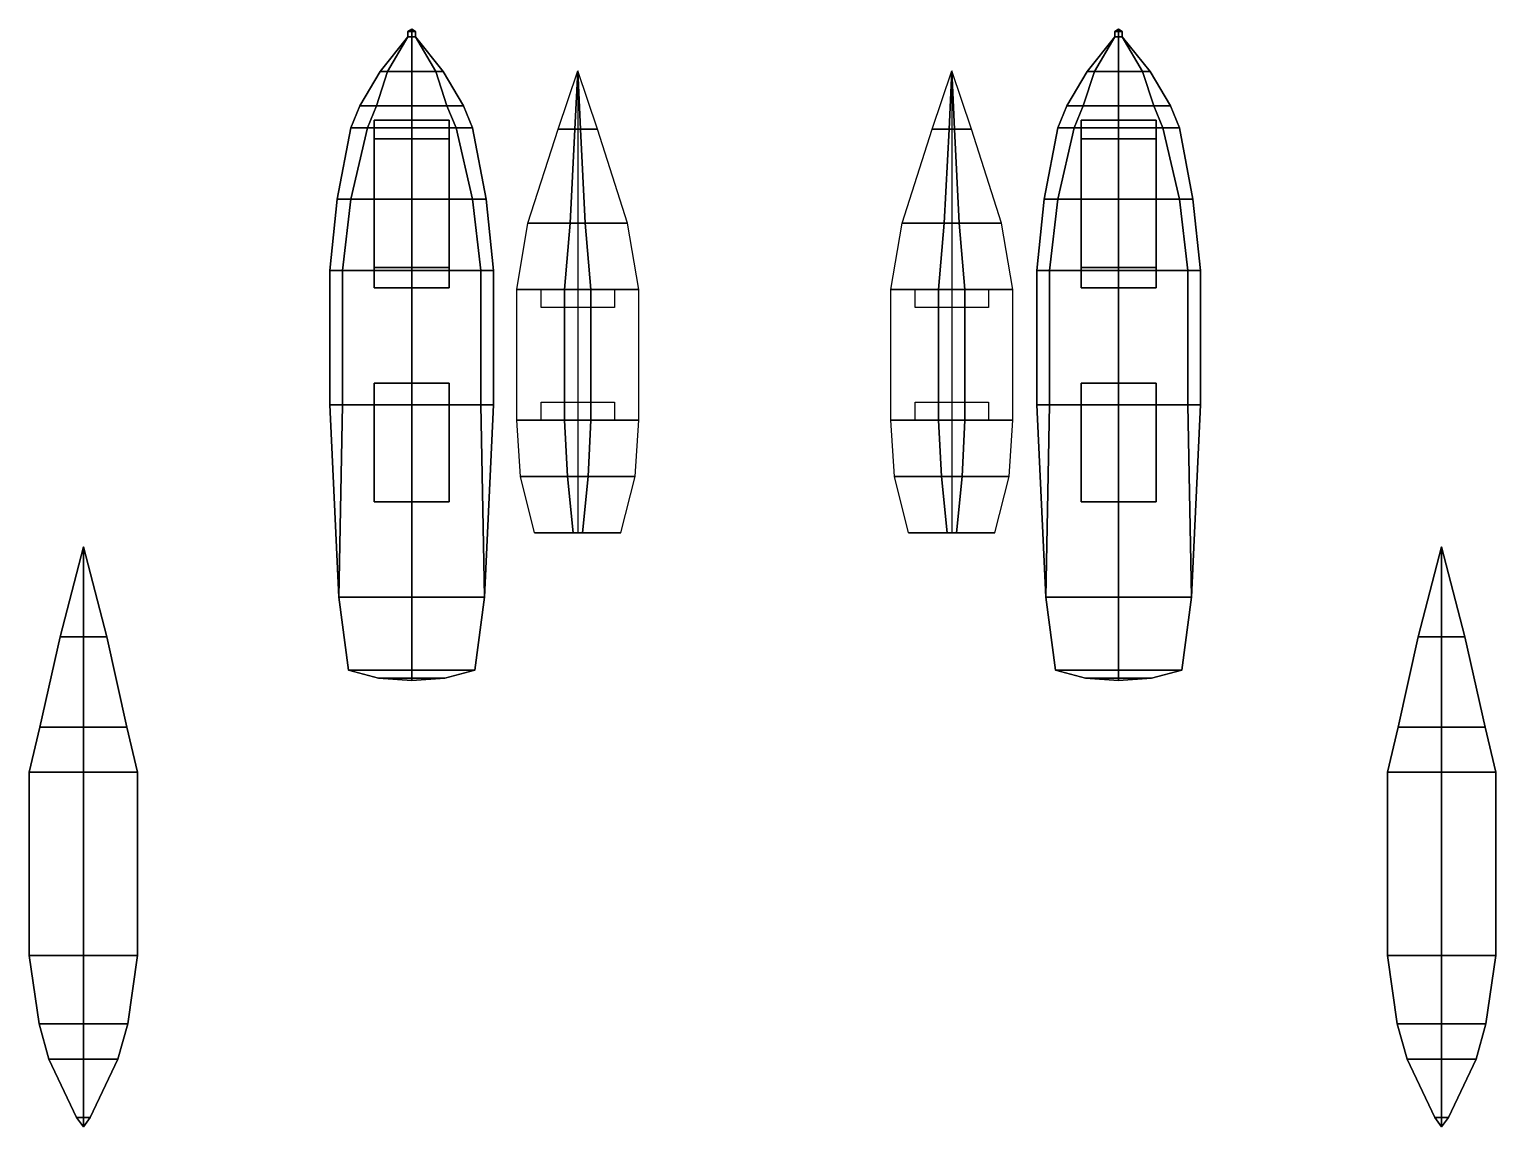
# Model space of a CAD drawing. Extents: x -9.8 to 9.7, y -14.3 to 0.3.
import ezdxf

# ---------------------------------------------------------------- set-up
doc = ezdxf.new("R2010")
doc.units = 0
doc.layers.add('BOATS', color=1, linetype='CONTINUOUS')

msp = doc.modelspace()

# ---------------------------------------------------------------- linework, layer by layer
at = {"layer": 'BOATS'}
for points in [[(-4.65, 0.23, 7.85), (-4.75, 0.23, 7.85), (-5.12, -0.23, 7.79), (-4.28, -0.23, 7.79)], [(-5.12, -0.23, 7.79), (-4.75, 0.23, 7.85), (-4.75, 0.23, 6.94), (-5.02, -0.23, 6.32)], [(-5.02, -0.23, 6.32), (-4.75, 0.23, 6.94), (-4.7, 0.23, 6.94), (-4.7, -0.23, 6.3)], [(-4.65, 0.3, 7.85), (-4.7, 0.33, 7.85), (-4.75, 0.3, 7.85), (-4.65, 0.3, 7.85)], [(-4.7, 0.33, 7.17), (-4.75, 0.3, 7.09), (-4.75, 0.3, 7.85), (-4.7, 0.33, 7.85)], [(-4.75, 0.23, 6.94), (-4.75, 0.3, 7.09), (-4.7, 0.33, 7.17), (-4.7, 0.23, 6.94)], [(-4.65, 0.3, 7.85), (-4.75, 0.3, 7.85), (-4.75, 0.23, 7.85), (-4.65, 0.23, 7.85)], [(-4.75, 0.23, 7.85), (-4.75, 0.3, 7.85), (-4.75, 0.3, 7.09), (-4.75, 0.23, 6.94)], [(-4.65, 0.3, 7.09), (-4.7, 0.33, 7.17), (-4.7, 0.33, 7.85), (-4.65, 0.3, 7.85)], [(-4.7, 0.23, 6.94), (-4.7, 0.33, 7.17), (-4.65, 0.3, 7.09), (-4.65, 0.23, 6.94)], [(-4.7, -0.23, 6.3), (-4.7, 0.23, 6.94), (-4.65, 0.23, 6.94), (-4.38, -0.23, 6.32)], [(-4.65, 0.23, 6.94), (-4.65, 0.3, 7.09), (-4.65, 0.3, 7.85), (-4.65, 0.23, 7.85)], [(-4.38, -0.23, 6.32), (-4.65, 0.23, 6.94), (-4.65, 0.23, 7.85), (-4.28, -0.23, 7.79)], [(4.76, 0.23, 7.85), (4.66, 0.23, 7.85), (4.29, -0.23, 7.79), (5.13, -0.23, 7.79)], [(4.29, -0.23, 7.79), (4.66, 0.23, 7.85), (4.66, 0.23, 6.94), (4.39, -0.23, 6.32)], [(4.39, -0.23, 6.32), (4.66, 0.23, 6.94), (4.71, 0.23, 6.94), (4.71, -0.23, 6.3)], [(4.76, 0.3, 7.85), (4.71, 0.33, 7.85), (4.66, 0.3, 7.85), (4.76, 0.3, 7.85)], [(4.66, 0.23, 6.94), (4.66, 0.3, 7.09), (4.71, 0.33, 7.17), (4.71, 0.23, 6.94)], [(4.71, 0.33, 7.17), (4.66, 0.3, 7.09), (4.66, 0.3, 7.85), (4.71, 0.33, 7.85)], [(4.76, 0.3, 7.85), (4.66, 0.3, 7.85), (4.66, 0.23, 7.85), (4.76, 0.23, 7.85)], [(4.66, 0.23, 7.85), (4.66, 0.3, 7.85), (4.66, 0.3, 7.09), (4.66, 0.23, 6.94)], [(4.71, 0.23, 6.94), (4.71, 0.33, 7.17), (4.76, 0.3, 7.09), (4.76, 0.23, 6.94)], [(4.76, 0.3, 7.09), (4.71, 0.33, 7.17), (4.71, 0.33, 7.85), (4.76, 0.3, 7.85)], [(4.71, -0.23, 6.3), (4.71, 0.23, 6.94), (4.76, 0.23, 6.94), (5.03, -0.23, 6.32)], [(4.76, 0.23, 6.94), (4.76, 0.3, 7.09), (4.76, 0.3, 7.85), (4.76, 0.23, 7.85)], [(5.03, -0.23, 6.32), (4.76, 0.23, 6.94), (4.76, 0.23, 7.85), (5.13, -0.23, 7.79)], [(-4.28, -0.23, 7.79), (-5.12, -0.23, 7.79), (-5.39, -0.69, 7.78), (-4.01, -0.69, 7.78)], [(-5.39, -0.69, 7.78), (-5.12, -0.23, 7.79), (-5.02, -0.23, 6.32), (-5.17, -0.69, 6.07)], [(-5.17, -0.69, 6.07), (-5.02, -0.23, 6.32), (-4.7, -0.23, 6.3), (-4.7, -0.69, 6.04)], [(-4.7, -0.69, 6.04), (-4.7, -0.23, 6.3), (-4.38, -0.23, 6.32), (-4.23, -0.69, 6.07)], [(-4.23, -0.69, 6.07), (-4.38, -0.23, 6.32), (-4.28, -0.23, 7.79), (-4.01, -0.69, 7.78)], [(-2.752, -0.999, 9.05), (-2.49, -0.224, 9.05), (-2.49, -0.224, 8.85), (-2.527, -0.999, 8.225)], [(-2.527, -0.999, 8.225), (-2.49, -0.224, 8.85), (-2.49, -0.224, 8.85), (-2.49, -0.999, 8.225)], [(-2.452, -0.999, 8.225), (-2.49, -0.224, 8.85), (-2.49, -0.224, 8.85), (-2.49, -0.999, 8.225)], [(-2.227, -0.999, 9.05), (-2.49, -0.224, 9.05), (-2.49, -0.224, 8.85), (-2.452, -0.999, 8.225)], [(2.228, -0.999, 9.05), (2.49, -0.224, 9.05), (2.49, -0.224, 8.85), (2.453, -0.999, 8.225)], [(2.453, -0.999, 8.225), (2.49, -0.224, 8.85), (2.49, -0.224, 8.85), (2.49, -0.999, 8.225)], [(2.528, -0.999, 8.225), (2.49, -0.224, 8.85), (2.49, -0.224, 8.85), (2.49, -0.999, 8.225)], [(2.753, -0.999, 9.05), (2.49, -0.224, 9.05), (2.49, -0.224, 8.85), (2.528, -0.999, 8.225)], [(5.13, -0.23, 7.79), (4.29, -0.23, 7.79), (4.02, -0.69, 7.78), (5.4, -0.69, 7.78)], [(4.02, -0.69, 7.78), (4.29, -0.23, 7.79), (4.39, -0.23, 6.32), (4.24, -0.69, 6.07)], [(4.24, -0.69, 6.07), (4.39, -0.23, 6.32), (4.71, -0.23, 6.3), (4.71, -0.69, 6.04)], [(4.71, -0.69, 6.04), (4.71, -0.23, 6.3), (5.03, -0.23, 6.32), (5.18, -0.69, 6.07)], [(5.18, -0.69, 6.07), (5.03, -0.23, 6.32), (5.13, -0.23, 7.79), (5.4, -0.69, 7.78)], [(-4.01, -0.69, 7.78), (-5.39, -0.69, 7.78), (-5.51, -0.98, 7.76), (-3.89, -0.98, 7.76)], [(-5.51, -0.98, 7.76), (-5.39, -0.69, 7.78), (-5.17, -0.69, 6.07), (-5.29, -0.98, 5.99)], [(-5.29, -0.98, 5.99), (-5.17, -0.69, 6.07), (-4.7, -0.69, 6.04), (-4.7, -0.98, 5.95)], [(-4.7, -0.98, 5.95), (-4.7, -0.69, 6.04), (-4.23, -0.69, 6.07), (-4.11, -0.98, 5.99)], [(-4.11, -0.98, 5.99), (-4.23, -0.69, 6.07), (-4.01, -0.69, 7.78), (-3.89, -0.98, 7.76)], [(5.4, -0.69, 7.78), (4.02, -0.69, 7.78), (3.9, -0.98, 7.76), (5.52, -0.98, 7.76)], [(3.9, -0.98, 7.76), (4.02, -0.69, 7.78), (4.24, -0.69, 6.07), (4.12, -0.98, 5.99)], [(4.12, -0.98, 5.99), (4.24, -0.69, 6.07), (4.71, -0.69, 6.04), (4.71, -0.98, 5.95)], [(4.71, -0.98, 5.95), (4.71, -0.69, 6.04), (5.18, -0.69, 6.07), (5.3, -0.98, 5.99)], [(5.3, -0.98, 5.99), (5.18, -0.69, 6.07), (5.4, -0.69, 7.78), (5.52, -0.98, 7.76)], [(-4.2, -1.13, 8.08), (-4.2, -0.88, 7.88), (-5.2, -0.88, 7.88), (-5.2, -1.13, 8.08)], [(-5.2, -1.13, 8.08), (-5.2, -0.88, 7.88), (-5.2, -3.11, 7.79), (-5.2, -2.84, 8.02)], [(-5.2, -0.88, 7.88), (-5.2, -0.88, 7.76), (-5.2, -3.11, 7.6), (-5.2, -3.11, 7.79)], [(-4.2, -0.88, 7.88), (-4.2, -0.88, 7.76), (-5.2, -0.88, 7.76), (-5.2, -0.88, 7.88)], [(-4.2, -3.11, 7.79), (-4.2, -0.88, 7.88), (-4.2, -1.13, 8.08), (-4.2, -2.84, 8.02)], [(-4.2, -3.11, 7.6), (-4.2, -0.88, 7.76), (-4.2, -0.88, 7.88), (-4.2, -3.11, 7.79)], [(4.21, -1.13, 8.08), (4.21, -0.88, 7.88), (4.21, -3.11, 7.79), (4.21, -2.84, 8.02)], [(5.21, -1.13, 8.08), (5.21, -0.88, 7.88), (4.21, -0.88, 7.88), (4.21, -1.13, 8.08)], [(5.21, -0.88, 7.88), (5.21, -0.88, 7.76), (4.21, -0.88, 7.76), (4.21, -0.88, 7.88)], [(4.21, -0.88, 7.88), (4.21, -0.88, 7.76), (4.21, -3.11, 7.6), (4.21, -3.11, 7.79)], [(5.21, -3.11, 7.79), (5.21, -0.88, 7.88), (5.21, -1.13, 8.08), (5.21, -2.84, 8.02)], [(5.21, -3.11, 7.6), (5.21, -0.88, 7.76), (5.21, -0.88, 7.88), (5.21, -3.11, 7.79)], [(-3.89, -0.98, 7.76), (-5.51, -0.98, 7.76), (-5.69, -1.93, 7.71), (-3.71, -1.93, 7.71)], [(-5.69, -1.93, 7.71), (-5.51, -0.98, 7.76), (-5.29, -0.98, 5.99), (-5.51, -1.93, 5.84)], [(-5.51, -1.93, 5.84), (-5.29, -0.98, 5.99), (-4.7, -0.98, 5.95), (-4.7, -1.93, 5.8)], [(-4.2, -2.84, 8.02), (-4.2, -1.13, 8.08), (-5.2, -1.13, 8.08), (-5.2, -2.84, 8.02)], [(-4.7, -1.93, 5.8), (-4.7, -0.98, 5.95), (-4.11, -0.98, 5.99), (-3.89, -1.93, 5.84)], [(-3.89, -1.93, 5.84), (-4.11, -0.98, 5.99), (-3.89, -0.98, 7.76), (-3.71, -1.93, 7.71)], [(-3.152, -2.249, 9.05), (-2.752, -0.999, 9.05), (-2.527, -0.999, 8.225), (-2.59, -2.249, 8.088)], [(-2.59, -2.249, 8.088), (-2.527, -0.999, 8.225), (-2.49, -0.999, 8.225), (-2.49, -2.249, 8.088)], [(-2.39, -2.249, 8.088), (-2.452, -0.999, 8.225), (-2.49, -0.999, 8.225), (-2.49, -2.249, 8.088)], [(-1.827, -2.249, 9.05), (-2.227, -0.999, 9.05), (-2.452, -0.999, 8.225), (-2.39, -2.249, 8.088)], [(1.828, -2.249, 9.05), (2.228, -0.999, 9.05), (2.453, -0.999, 8.225), (2.39, -2.249, 8.088)], [(2.39, -2.249, 8.088), (2.453, -0.999, 8.225), (2.49, -0.999, 8.225), (2.49, -2.249, 8.088)], [(2.59, -2.249, 8.088), (2.528, -0.999, 8.225), (2.49, -0.999, 8.225), (2.49, -2.249, 8.088)], [(3.153, -2.249, 9.05), (2.753, -0.999, 9.05), (2.528, -0.999, 8.225), (2.59, -2.249, 8.088)], [(3.72, -1.93, 7.71), (3.9, -0.98, 7.76), (4.12, -0.98, 5.99), (3.9, -1.93, 5.84)], [(5.52, -0.98, 7.76), (3.9, -0.98, 7.76), (3.72, -1.93, 7.71), (5.7, -1.93, 7.71)], [(3.9, -1.93, 5.84), (4.12, -0.98, 5.99), (4.71, -0.98, 5.95), (4.71, -1.93, 5.8)], [(5.21, -2.84, 8.02), (5.21, -1.13, 8.08), (4.21, -1.13, 8.08), (4.21, -2.84, 8.02)], [(4.71, -1.93, 5.8), (4.71, -0.98, 5.95), (5.3, -0.98, 5.99), (5.52, -1.93, 5.84)], [(5.52, -1.93, 5.84), (5.3, -0.98, 5.99), (5.52, -0.98, 7.76), (5.7, -1.93, 7.71)], [(-3.71, -1.93, 7.71), (-5.69, -1.93, 7.71), (-5.79, -2.88, 7.64), (-3.61, -2.88, 7.64)], [(-5.79, -2.88, 7.64), (-5.69, -1.93, 7.71), (-5.51, -1.93, 5.84), (-5.62, -2.88, 5.82)], [(-5.62, -2.88, 5.82), (-5.51, -1.93, 5.84), (-4.7, -1.93, 5.8), (-4.7, -2.88, 5.77)], [(-4.7, -2.88, 5.77), (-4.7, -1.93, 5.8), (-3.89, -1.93, 5.84), (-3.78, -2.88, 5.82)], [(-3.78, -2.88, 5.82), (-3.89, -1.93, 5.84), (-3.71, -1.93, 7.71), (-3.61, -2.88, 7.64)], [(5.7, -1.93, 7.71), (3.72, -1.93, 7.71), (3.62, -2.88, 7.64), (5.8, -2.88, 7.64)], [(3.62, -2.88, 7.64), (3.72, -1.93, 7.71), (3.9, -1.93, 5.84), (3.79, -2.88, 5.82)], [(3.79, -2.88, 5.82), (3.9, -1.93, 5.84), (4.71, -1.93, 5.8), (4.71, -2.88, 5.77)], [(4.71, -2.88, 5.77), (4.71, -1.93, 5.8), (5.52, -1.93, 5.84), (5.63, -2.88, 5.82)], [(5.63, -2.88, 5.82), (5.52, -1.93, 5.84), (5.7, -1.93, 7.71), (5.8, -2.88, 7.64)], [(-3.302, -3.136, 9.05), (-3.152, -2.249, 9.05), (-2.59, -2.249, 8.088), (-2.665, -3.136, 8.088)], [(-2.665, -3.136, 8.088), (-2.59, -2.249, 8.088), (-2.49, -2.249, 8.088), (-2.49, -3.136, 8.088)], [(-2.315, -3.136, 8.088), (-2.39, -2.249, 8.088), (-2.49, -2.249, 8.088), (-2.49, -3.136, 8.088)], [(-1.677, -3.136, 9.05), (-1.827, -2.249, 9.05), (-2.39, -2.249, 8.088), (-2.315, -3.136, 8.088)], [(1.678, -3.136, 9.05), (1.828, -2.249, 9.05), (2.39, -2.249, 8.088), (2.315, -3.136, 8.088)], [(2.315, -3.136, 8.088), (2.39, -2.249, 8.088), (2.49, -2.249, 8.088), (2.49, -3.136, 8.088)], [(2.665, -3.136, 8.088), (2.59, -2.249, 8.088), (2.49, -2.249, 8.088), (2.49, -3.136, 8.088)], [(3.303, -3.136, 9.05), (3.153, -2.249, 9.05), (2.59, -2.249, 8.088), (2.665, -3.136, 8.088)], [(-3.61, -2.88, 7.64), (-5.79, -2.88, 7.64), (-5.79, -4.67, 7.36), (-3.61, -4.67, 7.36)], [(-5.79, -4.67, 7.36), (-5.79, -2.88, 7.64), (-5.62, -2.88, 5.82), (-5.62, -4.67, 5.82)], [(-5.62, -4.67, 5.82), (-5.62, -2.88, 5.82), (-4.7, -2.88, 5.77), (-4.7, -4.67, 5.77)], [(-5.2, -2.84, 8.02), (-5.2, -3.11, 7.79), (-4.2, -3.11, 7.79), (-4.2, -2.84, 8.02)], [(-4.7, -4.67, 5.77), (-4.7, -2.88, 5.77), (-3.78, -2.88, 5.82), (-3.78, -4.67, 5.82)], [(-3.78, -4.67, 5.82), (-3.78, -2.88, 5.82), (-3.61, -2.88, 7.64), (-3.61, -4.67, 7.36)], [(5.8, -2.88, 7.64), (3.62, -2.88, 7.64), (3.62, -4.67, 7.36), (5.8, -4.67, 7.36)], [(3.62, -4.67, 7.36), (3.62, -2.88, 7.64), (3.79, -2.88, 5.82), (3.79, -4.67, 5.82)], [(3.79, -4.67, 5.82), (3.79, -2.88, 5.82), (4.71, -2.88, 5.77), (4.71, -4.67, 5.77)], [(4.21, -2.84, 8.02), (4.21, -3.11, 7.79), (5.21, -3.11, 7.79), (5.21, -2.84, 8.02)], [(4.71, -4.67, 5.77), (4.71, -2.88, 5.77), (5.63, -2.88, 5.82), (5.63, -4.67, 5.82)], [(5.63, -4.67, 5.82), (5.63, -2.88, 5.82), (5.8, -2.88, 7.64), (5.8, -4.67, 7.36)], [(-5.2, -3.11, 7.79), (-5.2, -3.11, 7.6), (-4.2, -3.11, 7.6), (-4.2, -3.11, 7.79)], [(4.21, -3.11, 7.79), (4.21, -3.11, 7.6), (5.21, -3.11, 7.6), (5.21, -3.11, 7.79)], [(-3.302, -4.874, 9.05), (-3.302, -3.136, 9.05), (-2.665, -3.136, 8.088), (-2.665, -4.874, 8.088)], [(-2.977, -3.374, 8.575), (-2.977, -3.136, 8.575), (-2.002, -3.136, 8.575), (-2.002, -3.374, 8.575)], [(-2.665, -4.874, 8.088), (-2.665, -3.136, 8.088), (-2.49, -3.136, 8.088), (-2.49, -4.874, 8.088)], [(-2.315, -4.874, 8.088), (-2.315, -3.136, 8.088), (-2.49, -3.136, 8.088), (-2.49, -4.874, 8.088)], [(-1.677, -4.874, 9.05), (-1.677, -3.136, 9.05), (-2.315, -3.136, 8.088), (-2.315, -4.874, 8.088)], [(1.678, -4.874, 9.05), (1.678, -3.136, 9.05), (2.315, -3.136, 8.088), (2.315, -4.874, 8.088)], [(2.003, -3.374, 8.575), (2.003, -3.136, 8.575), (2.978, -3.136, 8.575), (2.978, -3.374, 8.575)], [(2.315, -4.874, 8.088), (2.315, -3.136, 8.088), (2.49, -3.136, 8.088), (2.49, -4.874, 8.088)], [(2.665, -4.874, 8.088), (2.665, -3.136, 8.088), (2.49, -3.136, 8.088), (2.49, -4.874, 8.088)], [(3.303, -4.874, 9.05), (3.303, -3.136, 9.05), (2.665, -3.136, 8.088), (2.665, -4.874, 8.088)], [(-5.2, -4.38, 8.04), (-5.2, -4.38, 7.38), (-5.2, -5.96, 7.23), (-5.2, -5.96, 8.05)], [(-4.2, -5.96, 8.05), (-4.2, -4.38, 8.04), (-5.2, -4.38, 8.04), (-5.2, -5.96, 8.05)], [(-4.2, -4.38, 8.04), (-4.2, -4.38, 7.38), (-5.2, -4.38, 7.38), (-5.2, -4.38, 8.04)], [(-4.2, -5.96, 7.23), (-4.2, -4.38, 7.38), (-4.2, -4.38, 8.04), (-4.2, -5.96, 8.05)], [(5.21, -5.96, 8.05), (5.21, -4.38, 8.04), (4.21, -4.38, 8.04), (4.21, -5.96, 8.05)], [(4.21, -4.38, 8.04), (4.21, -4.38, 7.38), (4.21, -5.96, 7.23), (4.21, -5.96, 8.05)], [(5.21, -4.38, 8.04), (5.21, -4.38, 7.38), (4.21, -4.38, 7.38), (4.21, -4.38, 8.04)], [(5.21, -5.96, 7.23), (5.21, -4.38, 7.38), (5.21, -4.38, 8.04), (5.21, -5.96, 8.05)], [(-5.67, -7.23, 7.11), (-5.79, -4.67, 7.36), (-5.62, -4.67, 5.82), (-5.67, -7.23, 6.39)], [(-3.61, -4.67, 7.36), (-5.79, -4.67, 7.36), (-5.67, -7.23, 7.11), (-3.73, -7.23, 7.11)], [(-5.67, -7.23, 6.39), (-5.62, -4.67, 5.82), (-4.7, -4.67, 5.77), (-4.7, -7.23, 6.39)], [(-4.7, -7.23, 6.39), (-4.7, -4.67, 5.77), (-3.78, -4.67, 5.82), (-3.73, -7.23, 6.39)], [(-3.73, -7.23, 6.39), (-3.78, -4.67, 5.82), (-3.61, -4.67, 7.36), (-3.73, -7.23, 7.11)], [(-2.977, -4.874, 8.575), (-2.977, -4.636, 8.575), (-2.002, -4.636, 8.575), (-2.002, -4.874, 8.575)], [(2.003, -4.874, 8.575), (2.003, -4.636, 8.575), (2.978, -4.636, 8.575), (2.978, -4.874, 8.575)], [(5.8, -4.67, 7.36), (3.62, -4.67, 7.36), (3.74, -7.23, 7.11), (5.68, -7.23, 7.11)], [(3.74, -7.23, 7.11), (3.62, -4.67, 7.36), (3.79, -4.67, 5.82), (3.74, -7.23, 6.39)], [(3.74, -7.23, 6.39), (3.79, -4.67, 5.82), (4.71, -4.67, 5.77), (4.71, -7.23, 6.39)], [(4.71, -7.23, 6.39), (4.71, -4.67, 5.77), (5.63, -4.67, 5.82), (5.68, -7.23, 6.39)], [(5.68, -7.23, 6.39), (5.63, -4.67, 5.82), (5.8, -4.67, 7.36), (5.68, -7.23, 7.11)], [(-3.252, -5.624, 9.05), (-3.302, -4.874, 9.05), (-2.665, -4.874, 8.088), (-2.627, -5.624, 8.213)], [(-2.627, -5.624, 8.213), (-2.665, -4.874, 8.088), (-2.49, -4.874, 8.088), (-2.49, -5.624, 8.213)], [(-2.352, -5.624, 8.213), (-2.315, -4.874, 8.088), (-2.49, -4.874, 8.088), (-2.49, -5.624, 8.213)], [(-1.727, -5.624, 9.05), (-1.677, -4.874, 9.05), (-2.315, -4.874, 8.088), (-2.352, -5.624, 8.213)], [(1.728, -5.624, 9.05), (1.678, -4.874, 9.05), (2.315, -4.874, 8.088), (2.353, -5.624, 8.213)], [(2.353, -5.624, 8.213), (2.315, -4.874, 8.088), (2.49, -4.874, 8.088), (2.49, -5.624, 8.213)], [(2.628, -5.624, 8.213), (2.665, -4.874, 8.088), (2.49, -4.874, 8.088), (2.49, -5.624, 8.213)], [(3.253, -5.624, 9.05), (3.303, -4.874, 9.05), (2.665, -4.874, 8.088), (2.628, -5.624, 8.213)], [(-3.065, -6.374, 9.05), (-3.252, -5.624, 9.05), (-2.627, -5.624, 8.213), (-2.552, -6.374, 8.638)], [(-2.552, -6.374, 8.638), (-2.627, -5.624, 8.213), (-2.49, -5.624, 8.213), (-2.49, -6.374, 8.638)], [(-2.427, -6.374, 8.638), (-2.352, -5.624, 8.213), (-2.49, -5.624, 8.213), (-2.49, -6.374, 8.638)], [(-1.915, -6.374, 9.05), (-1.727, -5.624, 9.05), (-2.352, -5.624, 8.213), (-2.427, -6.374, 8.638)], [(1.915, -6.374, 9.05), (1.728, -5.624, 9.05), (2.353, -5.624, 8.213), (2.428, -6.374, 8.638)], [(2.428, -6.374, 8.638), (2.353, -5.624, 8.213), (2.49, -5.624, 8.213), (2.49, -6.374, 8.638)], [(2.553, -6.374, 8.638), (2.628, -5.624, 8.213), (2.49, -5.624, 8.213), (2.49, -6.374, 8.638)], [(3.065, -6.374, 9.05), (3.253, -5.624, 9.05), (2.628, -5.624, 8.213), (2.553, -6.374, 8.638)], [(-5.2, -5.96, 8.05), (-5.2, -5.96, 7.23), (-4.2, -5.96, 7.23), (-4.2, -5.96, 8.05)], [(4.21, -5.96, 8.05), (4.21, -5.96, 7.23), (5.21, -5.96, 7.23), (5.21, -5.96, 8.05)], [(-2.49, -6.374, 9.05), (-3.065, -6.374, 9.05), (-2.552, -6.374, 8.638), (-2.49, -6.374, 8.638)], [(-2.49, -6.374, 9.05), (-1.915, -6.374, 9.05), (-2.427, -6.374, 8.638), (-2.49, -6.374, 8.638)], [(2.49, -6.374, 9.05), (1.915, -6.374, 9.05), (2.428, -6.374, 8.638), (2.49, -6.374, 8.638)], [(2.49, -6.374, 9.05), (3.065, -6.374, 9.05), (2.553, -6.374, 8.638), (2.49, -6.374, 8.638)], [(-9.38, -7.76, 6.32), (-9.07, -6.56, 6.31), (-9.07, -6.56, 6.1), (-9.07, -7.76, 5.31)], [(-9.07, -7.76, 5.31), (-9.07, -6.56, 6.1), (-9.07, -6.56, 6.31), (-9.38, -7.76, 6.32)], [(-9.07, -7.76, 5.31), (-9.07, -6.56, 6.1), (-9.07, -6.56, 6.31), (-8.76, -7.76, 6.32)], [(-8.76, -7.76, 6.32), (-9.07, -6.56, 6.31), (-9.07, -6.56, 6.1), (-9.07, -7.76, 5.31)], [(8.7, -7.76, 6.32), (9.01, -6.56, 6.31), (9.01, -6.56, 6.1), (9.01, -7.76, 5.31)], [(9.01, -7.76, 5.31), (9.01, -6.56, 6.1), (9.01, -6.56, 6.31), (8.7, -7.76, 6.32)], [(9.32, -7.76, 6.32), (9.01, -6.56, 6.31), (9.01, -6.56, 6.1), (9.01, -7.76, 5.31)], [(9.01, -7.76, 5.31), (9.01, -6.56, 6.1), (9.01, -6.56, 6.31), (9.32, -7.76, 6.32)], [(-5.54, -8.2, 6.56), (-5.67, -7.23, 6.39), (-4.7, -7.23, 6.39), (-4.7, -8.2, 6.56)], [(-3.73, -7.23, 7.11), (-5.67, -7.23, 7.11), (-5.54, -8.2, 7.15), (-3.86, -8.2, 7.15)], [(-5.54, -8.2, 7.15), (-5.67, -7.23, 7.11), (-5.67, -7.23, 6.39), (-5.54, -8.2, 6.56)], [(-4.7, -8.2, 6.56), (-4.7, -7.23, 6.39), (-3.73, -7.23, 6.39), (-3.86, -8.2, 6.56)], [(-3.86, -8.2, 6.56), (-3.73, -7.23, 6.39), (-3.73, -7.23, 7.11), (-3.86, -8.2, 7.15)], [(5.68, -7.23, 7.11), (3.74, -7.23, 7.11), (3.87, -8.2, 7.15), (5.55, -8.2, 7.15)], [(3.87, -8.2, 7.15), (3.74, -7.23, 7.11), (3.74, -7.23, 6.39), (3.87, -8.2, 6.56)], [(3.87, -8.2, 6.56), (3.74, -7.23, 6.39), (4.71, -7.23, 6.39), (4.71, -8.2, 6.56)], [(4.71, -8.2, 6.56), (4.71, -7.23, 6.39), (5.68, -7.23, 6.39), (5.55, -8.2, 6.56)], [(5.55, -8.2, 6.56), (5.68, -7.23, 6.39), (5.68, -7.23, 7.11), (5.55, -8.2, 7.15)], [(-9.07, -8.96, 5.31), (-9.07, -7.76, 5.31), (-9.38, -7.76, 6.32), (-9.65, -8.96, 6.02)], [(-9.65, -8.96, 6.02), (-9.38, -7.76, 6.32), (-9.07, -7.76, 5.31), (-9.07, -8.96, 5.31)], [(-8.49, -8.96, 6.02), (-8.76, -7.76, 6.32), (-9.07, -7.76, 5.31), (-9.07, -8.96, 5.31)], [(-9.07, -8.96, 5.31), (-9.07, -7.76, 5.31), (-8.76, -7.76, 6.32), (-8.49, -8.96, 6.02)], [(9.01, -8.96, 5.31), (9.01, -7.76, 5.31), (8.7, -7.76, 6.32), (8.43, -8.96, 6.02)], [(8.43, -8.96, 6.02), (8.7, -7.76, 6.32), (9.01, -7.76, 5.31), (9.01, -8.96, 5.31)], [(9.01, -8.96, 5.31), (9.01, -7.76, 5.31), (9.32, -7.76, 6.32), (9.59, -8.96, 6.02)], [(9.59, -8.96, 6.02), (9.32, -7.76, 6.32), (9.01, -7.76, 5.31), (9.01, -8.96, 5.31)], [(-5.14, -8.31, 7.15), (-5.54, -8.2, 7.15), (-5.54, -8.2, 6.56), (-5.14, -8.31, 6.6)], [(-3.86, -8.2, 7.15), (-5.54, -8.2, 7.15), (-5.14, -8.31, 7.15), (-4.26, -8.31, 7.15)], [(-5.14, -8.31, 6.6), (-5.54, -8.2, 6.56), (-4.7, -8.2, 6.56), (-4.7, -8.34, 6.6)], [(-4.26, -8.31, 7.15), (-5.14, -8.31, 7.15), (-5.14, -8.31, 7.15), (-4.7, -8.34, 7.15)], [(-4.7, -8.34, 7.15), (-5.14, -8.31, 7.15), (-5.14, -8.31, 6.6), (-4.7, -8.34, 6.6)], [(-4.7, -8.34, 6.6), (-4.7, -8.2, 6.56), (-3.86, -8.2, 6.56), (-4.26, -8.31, 6.59)], [(-4.26, -8.31, 7.15), (-4.7, -8.34, 7.15), (-4.7, -8.34, 6.6), (-4.26, -8.31, 6.59)], [(-4.26, -8.31, 6.59), (-3.86, -8.2, 6.56), (-3.86, -8.2, 7.15), (-4.26, -8.31, 7.15)], [(4.27, -8.31, 6.6), (3.87, -8.2, 6.56), (4.71, -8.2, 6.56), (4.71, -8.34, 6.6)], [(5.55, -8.2, 7.15), (3.87, -8.2, 7.15), (4.27, -8.31, 7.15), (5.15, -8.31, 7.15)], [(4.27, -8.31, 7.15), (3.87, -8.2, 7.15), (3.87, -8.2, 6.56), (4.27, -8.31, 6.6)], [(4.71, -8.34, 7.15), (4.27, -8.31, 7.15), (4.27, -8.31, 6.6), (4.71, -8.34, 6.6)], [(5.15, -8.31, 7.15), (4.27, -8.31, 7.15), (4.27, -8.31, 7.15), (4.71, -8.34, 7.15)], [(4.71, -8.34, 6.6), (4.71, -8.2, 6.56), (5.55, -8.2, 6.56), (5.15, -8.31, 6.59)], [(5.15, -8.31, 7.15), (4.71, -8.34, 7.15), (4.71, -8.34, 6.6), (5.15, -8.31, 6.59)], [(5.15, -8.31, 6.59), (5.55, -8.2, 6.56), (5.55, -8.2, 7.15), (5.15, -8.31, 7.15)], [(-9.79, -9.56, 6.02), (-9.65, -8.96, 6.02), (-9.07, -8.96, 5.31), (-9.07, -9.56, 5.31)], [(-9.07, -9.56, 5.31), (-9.07, -8.96, 5.31), (-9.65, -8.96, 6.02), (-9.79, -9.56, 6.02)], [(-9.07, -9.56, 5.31), (-9.07, -8.96, 5.31), (-8.49, -8.96, 6.02), (-8.35, -9.56, 6.02)], [(-8.35, -9.56, 6.02), (-8.49, -8.96, 6.02), (-9.07, -8.96, 5.31), (-9.07, -9.56, 5.31)], [(8.29, -9.56, 6.02), (8.43, -8.96, 6.02), (9.01, -8.96, 5.31), (9.01, -9.56, 5.31)], [(9.01, -9.56, 5.31), (9.01, -8.96, 5.31), (8.43, -8.96, 6.02), (8.29, -9.56, 6.02)], [(9.73, -9.56, 6.02), (9.59, -8.96, 6.02), (9.01, -8.96, 5.31), (9.01, -9.56, 5.31)], [(9.01, -9.56, 5.31), (9.01, -8.96, 5.31), (9.59, -8.96, 6.02), (9.73, -9.56, 6.02)], [(-9.07, -12, 5.31), (-9.07, -9.56, 5.31), (-9.79, -9.56, 6.02), (-9.79, -12, 6.04)], [(-9.79, -12, 6.04), (-9.79, -9.56, 6.02), (-9.07, -9.56, 5.31), (-9.07, -12, 5.31)], [(-8.35, -12, 6.04), (-8.35, -9.56, 6.02), (-9.07, -9.56, 5.31), (-9.07, -12, 5.31)], [(-9.07, -12, 5.31), (-9.07, -9.56, 5.31), (-8.35, -9.56, 6.02), (-8.35, -12, 6.04)], [(9.01, -12, 5.31), (9.01, -9.56, 5.31), (8.29, -9.56, 6.02), (8.29, -12, 6.04)], [(8.29, -12, 6.04), (8.29, -9.56, 6.02), (9.01, -9.56, 5.31), (9.01, -12, 5.31)], [(9.01, -12, 5.31), (9.01, -9.56, 5.31), (9.73, -9.56, 6.02), (9.73, -12, 6.04)], [(9.73, -12, 6.04), (9.73, -9.56, 6.02), (9.01, -9.56, 5.31), (9.01, -12, 5.31)], [(-9.07, -12.91, 5.31), (-9.07, -12, 5.31), (-9.79, -12, 6.04), (-9.66, -12.91, 6.04)], [(-9.66, -12.91, 6.04), (-9.79, -12, 6.04), (-9.07, -12, 5.31), (-9.07, -12.91, 5.31)], [(-8.48, -12.91, 6.04), (-8.35, -12, 6.04), (-9.07, -12, 5.31), (-9.07, -12.91, 5.31)], [(-9.07, -12.91, 5.31), (-9.07, -12, 5.31), (-8.35, -12, 6.04), (-8.48, -12.91, 6.04)], [(9.01, -12.91, 5.31), (9.01, -12, 5.31), (8.29, -12, 6.04), (8.42, -12.91, 6.04)], [(8.42, -12.91, 6.04), (8.29, -12, 6.04), (9.01, -12, 5.31), (9.01, -12.91, 5.31)], [(9.6, -12.91, 6.04), (9.73, -12, 6.04), (9.01, -12, 5.31), (9.01, -12.91, 5.31)], [(9.01, -12.91, 5.31), (9.01, -12, 5.31), (9.73, -12, 6.04), (9.6, -12.91, 6.04)], [(-9.53, -13.38, 6.17), (-9.66, -12.91, 6.04), (-9.07, -12.91, 5.31), (-9.07, -13.38, 5.31)], [(-9.07, -13.38, 5.31), (-9.07, -12.91, 5.31), (-9.66, -12.91, 6.04), (-9.53, -13.38, 6.17)], [(-9.07, -13.38, 5.31), (-9.07, -12.91, 5.31), (-8.48, -12.91, 6.04), (-8.61, -13.38, 6.17)], [(-8.61, -13.38, 6.17), (-8.48, -12.91, 6.04), (-9.07, -12.91, 5.31), (-9.07, -13.38, 5.31)], [(8.55, -13.38, 6.17), (8.42, -12.91, 6.04), (9.01, -12.91, 5.31), (9.01, -13.38, 5.31)], [(9.01, -13.38, 5.31), (9.01, -12.91, 5.31), (8.42, -12.91, 6.04), (8.55, -13.38, 6.17)], [(9.01, -13.38, 5.31), (9.01, -12.91, 5.31), (9.6, -12.91, 6.04), (9.47, -13.38, 6.17)], [(9.47, -13.38, 6.17), (9.6, -12.91, 6.04), (9.01, -12.91, 5.31), (9.01, -13.38, 5.31)], [(-9.07, -14.16, 5.44), (-9.07, -13.38, 5.31), (-9.53, -13.38, 6.17), (-9.16, -14.16, 6.29)], [(-9.16, -14.16, 6.29), (-9.53, -13.38, 6.17), (-9.07, -13.38, 5.31), (-9.07, -14.16, 5.44)], [(-8.98, -14.16, 6.29), (-8.61, -13.38, 6.17), (-9.07, -13.38, 5.31), (-9.07, -14.16, 5.44)], [(-9.07, -14.16, 5.44), (-9.07, -13.38, 5.31), (-8.61, -13.38, 6.17), (-8.98, -14.16, 6.29)], [(9.01, -14.16, 5.44), (9.01, -13.38, 5.31), (8.55, -13.38, 6.17), (8.92, -14.16, 6.29)], [(8.92, -14.16, 6.29), (8.55, -13.38, 6.17), (9.01, -13.38, 5.31), (9.01, -14.16, 5.44)], [(9.1, -14.16, 6.29), (9.47, -13.38, 6.17), (9.01, -13.38, 5.31), (9.01, -14.16, 5.44)], [(9.01, -14.16, 5.44), (9.01, -13.38, 5.31), (9.47, -13.38, 6.17), (9.1, -14.16, 6.29)], [(-9.07, -14.28, 5.87), (-9.07, -14.16, 5.44), (-9.16, -14.16, 6.29), (-9.07, -14.28, 6.3)], [(-9.07, -14.28, 6.3), (-9.16, -14.16, 6.29), (-9.07, -14.16, 5.44), (-9.07, -14.28, 5.87)], [(-9.07, -14.28, 6.3), (-8.98, -14.16, 6.29), (-9.07, -14.16, 5.44), (-9.07, -14.28, 5.87)], [(-9.07, -14.28, 5.87), (-9.07, -14.16, 5.44), (-8.98, -14.16, 6.29), (-9.07, -14.28, 6.3)], [(9.01, -14.28, 6.3), (8.92, -14.16, 6.29), (9.01, -14.16, 5.44), (9.01, -14.28, 5.87)], [(9.01, -14.28, 5.87), (9.01, -14.16, 5.44), (8.92, -14.16, 6.29), (9.01, -14.28, 6.3)], [(9.01, -14.28, 5.87), (9.01, -14.16, 5.44), (9.1, -14.16, 6.29), (9.01, -14.28, 6.3)], [(9.01, -14.28, 6.3), (9.1, -14.16, 6.29), (9.01, -14.16, 5.44), (9.01, -14.28, 5.87)]]:
    msp.add_3dface(points, dxfattribs=at)

doc.saveas('drawing.dxf')
